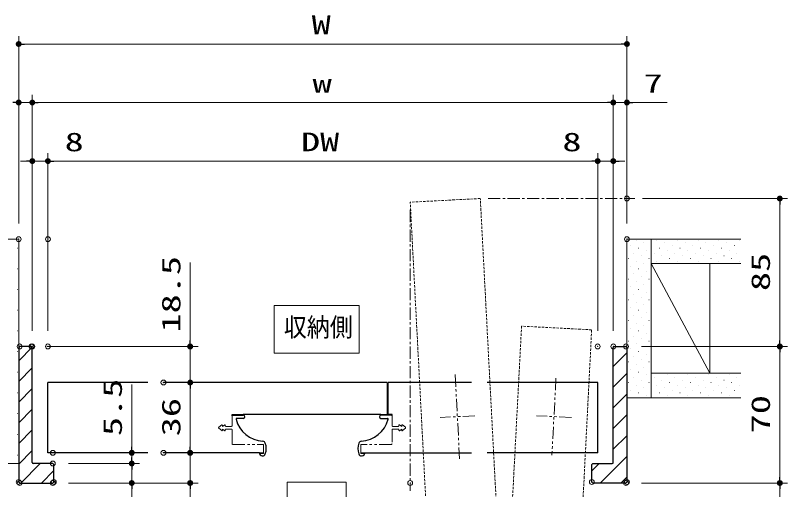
# Model space of a CAD drawing. Units: millimetres, scale not verified. Extents: x -1306 to 1306, y -607 to 607.
# Drawn here: x -651.2 to -255.2, y -316.5 to -73.5 of the extents above; entities that cross this region are included whole.
import ezdxf
from ezdxf.enums import TextEntityAlignment as Align

# ---------------------------------------------------------------- set-up
doc = ezdxf.new("R2010")
doc.units = ezdxf.units.MM
doc.header["$LTSCALE"] = 5
doc.header["$PDMODE"] = 32
doc.header["$PDSIZE"] = 2.5
for name, pattern in [('USER1', [0.375, 0.25, -0.125]), ('USER2', [2.5, 1.25, -0.25, 0.25, -0.25, 0.25, -0.25]), ('USER3', [2, 1.25, -0.25, 0.25, -0.25])]:
    doc.linetypes.add(name, pattern=pattern)
for name, color, linetype, lineweight in [('0-1_線(水)', 4, 'Continuous', 9), ('0-2_線(白)', 7, 'Continuous', 30), ('0-3_線(黄)', 2, 'Continuous', 15), ('0-5_寸法線', 3, 'Continuous', 13), ('0-6_0', 3, 'Continuous', 25), ('0-7_DEFPOINTS', 7, 'Continuous', 5), ('0-8_点線(黄)', 2, 'USER1', 15), ('0-9_ハッチング', 6, 'Continuous', 9), ('0-A_陰線', 1, 'USER2', 9), ('0-B_中心線', 3, 'USER3', 9)]:
    doc.layers.add(name, color=color, linetype=linetype, lineweight=lineweight)
doc.styles.add('ＭＳ ゴシック', font='')
doc.styles.get('ＭＳ ゴシック').set_extended_font_data('MS Gothic')

# ---------------------------------------------------------------- blocks, each defined once
blk = doc.blocks.new('_DOT')
at = {"layer": '0-6_0'}
blk.add_line((-2.5, 0), (-5, 0), dxfattribs=at)
for points in [[(0, 0), (-2.5, 0), (-2.48, 0.313)], [(0, 0), (-2.48, -0.313), (-2.5, 0)], [(0, 0), (-2.48, 0.313), (-2.421, 0.622)], [(0, 0), (-2.421, -0.622), (-2.48, -0.313)], [(0, 0), (-2.421, 0.622), (-2.324, 0.92)], [(0, 0), (-2.324, -0.92), (-2.421, -0.622)], [(0, 0), (-2.324, 0.92), (-2.191, 1.204)], [(0, 0), (-2.191, -1.204), (-2.324, -0.92)], [(0, 0), (-2.191, 1.204), (-2.023, 1.469)], [(0, 0), (-2.023, -1.469), (-2.191, -1.204)], [(0, 0), (-2.023, 1.469), (-1.822, 1.711)], [(0, 0), (-1.822, -1.711), (-2.023, -1.469)], [(0, 0), (-1.822, 1.711), (-1.594, 1.926)], [(0, 0), (-1.594, -1.926), (-1.822, -1.711)], [(0, 0), (-1.594, 1.926), (-1.34, 2.111)], [(0, 0), (-1.34, -2.111), (-1.594, -1.926)], [(0, 0), (-1.34, 2.111), (-1.064, 2.262)], [(0, 0), (-1.064, -2.262), (-1.34, -2.111)], [(0, 0), (-1.064, 2.262), (-0.773, 2.378)], [(0, 0), (-0.773, -2.378), (-1.064, -2.262)], [(0, 0), (-0.773, 2.378), (-0.468, 2.456)], [(0, 0), (-0.468, -2.456), (-0.773, -2.378)], [(0, 0), (-0.468, 2.456), (-0.157, 2.495)], [(0, 0), (-0.157, -2.495), (-0.468, -2.456)], [(0, 0), (-0.157, 2.495), (0.157, 2.495)], [(0, 0), (0.157, -2.495), (-0.157, -2.495)], [(0, 0), (0.157, 2.495), (0.468, 2.456)], [(0, 0), (0.468, 2.456), (0.773, 2.378)], [(0, 0), (0.773, 2.378), (1.064, 2.262)], [(0, 0), (1.064, 2.262), (1.34, 2.111)], [(0, 0), (1.34, 2.111), (1.594, 1.926)], [(0, 0), (1.594, 1.926), (1.822, 1.711)], [(0, 0), (1.822, 1.711), (2.023, 1.469)], [(0, 0), (2.023, 1.469), (2.191, 1.204)], [(0, 0), (2.191, 1.204), (2.324, 0.92)], [(0, 0), (2.324, 0.92), (2.421, 0.622)], [(0, 0), (2.421, 0.622), (2.48, 0.313)], [(0, 0), (2.48, 0.313), (2.5, 0)], [(0, 0), (0.468, -2.456), (0.157, -2.495)], [(0, 0), (0.773, -2.378), (0.468, -2.456)], [(0, 0), (1.064, -2.262), (0.773, -2.378)], [(0, 0), (1.34, -2.111), (1.064, -2.262)], [(0, 0), (1.594, -1.926), (1.34, -2.111)], [(0, 0), (1.822, -1.711), (1.594, -1.926)], [(0, 0), (2.023, -1.469), (1.822, -1.711)], [(0, 0), (2.191, -1.204), (2.023, -1.469)], [(0, 0), (2.324, -0.92), (2.191, -1.204)], [(0, 0), (2.421, -0.622), (2.324, -0.92)], [(0, 0), (2.48, -0.313), (2.421, -0.622)], [(0, 0), (2.5, 0), (2.48, -0.313)]]:
    blk.add_solid(points, dxfattribs=at)

msp = doc.modelspace()

# ---------------------------------------------------------------- linework, layer by layer
at = {"layer": '0-1_線(水)'}
for p, q in [((-337.54, -243.682), (-337.54, -263.182)), ((-352.54, -261.684), (-352.54, -297.684))]:
    msp.add_line(p, q, dxfattribs=at)
at = {"layer": '0-2_線(白)'}
for p, q in [((-338.04, -243.182), (-337.54, -243.682)), ((-337.54, -243.682), (-337.54, -312.682)), ((-634.54, -297.684), (-634.54, -261.684)), ((-583.29, -261.684), (-634.54, -261.684)), ((-460.54, -261.684), (-575.29, -261.684)), ((-460.54, -261.684), (-460.54, -278.084)), ((-417.29, -261.684), (-460.04, -261.684)), ((-460.04, -278.084), (-460.04, -261.684)), ((-352.54, -261.684), (-409.29, -261.684)), ((-352.54, -297.684), (-352.54, -261.684)), ((-540.04, -278.684), (-540.04, -278.084)), ((-540.04, -278.084), (-534.39, -278.084)), ((-539.74, -278.384), (-534.39, -278.384)), ((-534.39, -280.084), (-537.73, -280.084)), ((-463.69, -278.084), (-534.39, -278.084)), ((-533.54, -279.234), (-533.49, -279.234)), ((-464.54, -279.234), (-464.49, -279.234)), ((-463.69, -278.084), (-460.54, -278.084)), ((-458.34, -278.384), (-463.69, -278.384)), ((-463.69, -280.084), (-460.35, -280.084)), ((-458.04, -278.084), (-460.04, -278.084)), ((-458.04, -278.684), (-458.04, -278.084)), ((-583.29, -297.684), (-634.54, -297.684)), ((-526.091, -297.684), (-575.29, -297.684)), ((-471.989, -297.684), (-417.29, -297.684)), ((-352.54, -297.684), (-409.29, -297.684)), ((-631.54, -312.682), (-631.54, -303.682)), ((-355.04, -303.182), (-355.54, -303.682)), ((-355.54, -312.682), (-355.54, -303.682)), ((-355.04, -303.182), (-345.04, -303.182)), ((-632.04, -313.182), (-631.54, -312.682)), ((-355.54, -312.682), (-355.04, -313.182))]:
    msp.add_line(p, q, dxfattribs=at)
for points in [[(-642.54, -302.682), (-642.54, -243.682), (-643.04, -243.182), (-649.04, -243.182), (-649.54, -243.682), (-649.54, -312.682)], [(-344.54, -302.682), (-344.54, -243.682), (-344.04, -243.182), (-338.04, -243.182), (-337.54, -243.682)], [(-631.54, -303.682), (-632.04, -303.182), (-642.04, -303.182)], [(-649.54, -312.682), (-649.04, -313.182), (-632.04, -313.182)], [(-337.54, -312.682), (-338.04, -313.182), (-355.04, -313.182)]]:
    msp.add_lwpolyline(points, dxfattribs=at)
for centre, radius, start, end in [((-539.74, -278.684), 0.3, 90, 180), ((-537.73, -280.384), 0.3, 90, 194.89734), ((-523.471, -276.809), 15, 194.09364, 267.13192), ((-534.39, -279.234), 0.85, 0, 90), ((-534.39, -279.234), 0.85, 270, 0), ((-474.608, -276.809), 15, 272.86808, 345.90636), ((-463.69, -279.234), 0.85, 90, 180), ((-463.69, -279.234), 0.85, 180, 270), ((-460.35, -280.384), 0.3, 345.10266, 90), ((-458.34, -278.684), 0.3, 0, 90), ((-524.446, -293.273), 1.5, 19.8312, 81.41517), ((-530.54, -295.534), 8, 339.74775, 20.25776), ((-467.54, -295.534), 8, 159.74224, 200.25225), ((-473.634, -293.273), 1.5, 98.58483, 160.1688), ((-524.594, -297.785), 1.5, 176.14016, 267.93509), ((-524.442, -297.785), 1.5, 271.76981, 339.77688), ((-473.638, -297.785), 1.5, 200.22312, 268.23019), ((-473.486, -297.785), 1.5, 272.06491, 3.85984), ((-642.04, -302.682), 0.5, 180, 270), ((-345.04, -302.682), 0.5, 270, 0)]:
    msp.add_arc(centre, radius, start, end, dxfattribs=at)
at = {"layer": '0-3_線(黄)'}
for p, q in [((-706.763, -188.182), (-649.54, -188.182)), ((-649.54, -243.682), (-649.54, -188.182)), ((-279.15, -188.182), (-337.54, -188.182)), ((-337.54, -188.182), (-337.54, -243.682)), ((-325.04, -188.182), (-325.04, -269.442)), ((-279.15, -200.682), (-325.04, -200.682)), ((-295.04, -256.942), (-325.04, -200.682)), ((-295.04, -200.682), (-295.04, -256.942)), ((-279.15, -256.942), (-325.04, -256.942)), ((-279.15, -269.442), (-337.54, -269.442)), ((-473.684, -299.284), (-473.432, -299.284)), ((-473.54, -299.284), (-473.638, -299.284)), ((-707.93, -303.182), (-649.54, -303.182))]:
    msp.add_line(p, q, dxfattribs=at)
at = {"layer": '0-5_寸法線'}
for p, q in [((-649.54, -180.182), (-649.54, -84.182)), ((-337.54, -180.182), (-337.54, -84.182)), ((-646.54, -88.182), (-340.54, -88.182)), ((-649.54, -180.182), (-649.54, -114.182)), ((-642.54, -235.182), (-642.54, -114.182)), ((-642.54, -235.182), (-642.54, -114.182)), ((-344.54, -235.182), (-344.54, -114.182)), ((-344.54, -235.182), (-344.54, -114.182)), ((-337.54, -180.182), (-337.54, -114.182)), ((-642.54, -118.182), (-649.54, -118.182)), ((-639.54, -118.182), (-347.54, -118.182)), ((-639.54, -118.182), (-636.54, -118.182)), ((-347.54, -118.182), (-350.54, -118.182)), ((-344.54, -118.182), (-337.54, -118.182)), ((-334.54, -118.182), (-316.873, -118.182)), ((-642.54, -235.182), (-642.54, -144.182)), ((-634.54, -235.182), (-634.54, -144.182)), ((-634.54, -180.182), (-634.54, -144.182)), ((-352.54, -235.182), (-352.54, -144.182)), ((-352.54, -235.182), (-352.54, -144.182)), ((-344.54, -235.182), (-344.54, -144.182)), ((-645.54, -148.182), (-648.54, -148.182)), ((-642.54, -148.182), (-634.54, -148.182)), ((-631.54, -148.182), (-613.873, -148.182)), ((-631.54, -148.182), (-355.54, -148.182)), ((-355.54, -148.182), (-373.207, -148.182)), ((-344.54, -148.182), (-352.54, -148.182)), ((-341.54, -148.182), (-338.54, -148.182)), ((-329.54, -167.37), (-255.15, -167.37)), ((-259.15, -170.37), (-259.15, -240.182)), ((-561.54, -240.182), (-561.54, -200.134)), ((-635.04, -243.182), (-557.54, -243.182)), ((-561.54, -261.684), (-561.54, -243.182)), ((-330.04, -243.182), (-255.15, -243.182)), ((-330.04, -243.182), (-255.15, -243.182)), ((-259.15, -246.182), (-259.15, -310.182)), ((-591.54, -294.684), (-591.54, -262.732)), ((-567.29, -261.684), (-557.54, -261.684)), ((-567.29, -261.684), (-557.54, -261.684)), ((-561.54, -264.684), (-561.54, -294.684)), ((-561.54, -264.684), (-561.54, -267.684)), ((-561.54, -294.684), (-561.54, -291.684)), ((-624.04, -297.684), (-587.54, -297.684)), ((-591.54, -300.182), (-591.54, -297.182)), ((-591.54, -303.182), (-591.54, -297.684)), ((-567.29, -297.684), (-557.54, -297.684)), ((-567.29, -297.684), (-557.54, -297.684)), ((-561.54, -297.684), (-561.54, -313.182)), ((-624.04, -303.182), (-587.54, -303.182)), ((-624.04, -303.182), (-587.54, -303.182)), ((-591.54, -303.182), (-591.54, -313.182)), ((-591.54, -306.182), (-591.54, -309.182)), ((-624.04, -313.182), (-587.54, -313.182)), ((-624.04, -313.182), (-557.54, -313.182)), ((-591.54, -316.182), (-591.54, -341.944)), ((-561.54, -316.182), (-561.54, -356.23)), ((-330.04, -313.182), (-255.15, -313.182)), ((-330.04, -313.182), (-255.15, -313.182)), ((-259.15, -316.182), (-259.15, -416.309))]:
    msp.add_line(p, q, dxfattribs=at)
for points in [[(-518.422, -246.684), (-518.422, -222.167), (-474.926, -222.167), (-474.926, -246.684)], [(-511.753, -337.202), (-511.753, -312.684), (-481.595, -312.684), (-481.595, -337.202)]]:
    msp.add_lwpolyline(points, close=True, dxfattribs=at)
at = {"layer": '0-7_DEFPOINTS'}
for p in [(-337.54, -88.182), (-649.54, -118.182), (-344.54, -118.182), (-337.54, -118.182), (-642.54, -148.182), (-352.54, -148.182), (-344.54, -148.182), (-337.54, -167.37), (-649.54, -188.182), (-634.54, -188.182), (-337.54, -188.182), (-649.04, -243.182), (-643.04, -243.182), (-642.54, -243.182), (-634.54, -243.182), (-561.54, -243.182), (-352.54, -243.182), (-344.54, -243.182), (-338.04, -243.182), (-259.15, -243.182), (-575.29, -261.684), (-632.04, -297.684), (-591.54, -297.684), (-575.29, -297.684), (-561.54, -297.684), (-632.04, -303.182), (-649.54, -312.682), (-649.04, -313.182), (-632.04, -313.182), (-631.54, -312.682), (-591.54, -313.182), (-561.54, -313.182), (-448.704, -313.182), (-355.54, -312.682), (-338.04, -313.182), (-337.54, -312.682), (-259.15, -313.182)]:
    msp.add_point(p, dxfattribs=at)
at = {"layer": '0-8_点線(黄)'}
for p, q in [((-412.753, -167.37), (-448.704, -169.254)), ((-439.858, -338.471), (-448.704, -169.254)), ((-400.455, -402.048), (-412.753, -167.37)), ((-391.584, -232.78), (-400.455, -402.048)), ((-355.633, -234.664), (-391.584, -232.78)), ((-364.882, -415.865), (-355.633, -234.664)), ((-524.396, -299.284), (-524.648, -299.284)), ((-524.54, -299.284), (-524.442, -299.284))]:
    msp.add_line(p, q, dxfattribs=at)
at = {"layer": '0-9_ハッチング'}
for p, q in [((-332.879, -188.799), (-332.829, -188.799)), ((-322.272, -188.799), (-322.222, -188.799)), ((-311.665, -188.799), (-311.615, -188.799)), ((-301.059, -188.799), (-301.009, -188.799)), ((-290.452, -188.799), (-290.402, -188.799)), ((-279.846, -188.799), (-279.796, -188.799)), ((-650.081, -192.776), (-650.031, -192.776)), ((-335.53, -191.45), (-335.48, -191.45)), ((-331.553, -192.776), (-331.503, -192.776)), ((-328.901, -190.125), (-328.851, -190.125)), ((-324.924, -191.45), (-324.874, -191.45)), ((-320.946, -192.776), (-320.896, -192.776)), ((-318.295, -190.125), (-318.245, -190.125)), ((-314.317, -191.45), (-314.267, -191.45)), ((-310.34, -192.776), (-310.29, -192.776)), ((-307.688, -190.125), (-307.638, -190.125)), ((-303.711, -191.45), (-303.661, -191.45)), ((-299.733, -192.776), (-299.683, -192.776)), ((-297.081, -190.125), (-297.031, -190.125)), ((-293.104, -191.45), (-293.054, -191.45)), ((-289.126, -192.776), (-289.076, -192.776)), ((-286.475, -190.125), (-286.425, -190.125)), ((-282.497, -191.45), (-282.447, -191.45)), ((-334.204, -195.428), (-334.154, -195.428)), ((-330.227, -196.754), (-330.177, -196.754)), ((-327.575, -194.102), (-327.525, -194.102)), ((-323.598, -195.428), (-323.548, -195.428)), ((-319.62, -196.754), (-319.57, -196.754)), ((-316.969, -194.102), (-316.919, -194.102)), ((-312.991, -195.428), (-312.941, -195.428)), ((-309.014, -196.754), (-308.964, -196.754)), ((-306.362, -194.102), (-306.312, -194.102)), ((-302.385, -195.428), (-302.335, -195.428)), ((-298.407, -196.754), (-298.357, -196.754)), ((-295.756, -194.102), (-295.706, -194.102)), ((-291.778, -195.428), (-291.728, -195.428)), ((-287.801, -196.754), (-287.751, -196.754)), ((-285.149, -194.102), (-285.099, -194.102)), ((-281.171, -195.428), (-281.121, -195.428)), ((-336.856, -198.079), (-336.806, -198.079)), ((-332.879, -199.405), (-332.829, -199.405)), ((-328.901, -200.731), (-328.851, -200.731)), ((-326.25, -198.079), (-326.2, -198.079)), ((-322.272, -199.405), (-322.222, -199.405)), ((-315.643, -198.079), (-315.593, -198.079)), ((-311.665, -199.405), (-311.615, -199.405)), ((-305.036, -198.079), (-304.986, -198.079)), ((-301.059, -199.405), (-301.009, -199.405)), ((-294.43, -198.079), (-294.38, -198.079)), ((-290.452, -199.405), (-290.402, -199.405)), ((-283.823, -198.079), (-283.773, -198.079)), ((-279.846, -199.405), (-279.796, -199.405)), ((-650.081, -203.383), (-650.031, -203.383)), ((-335.53, -202.057), (-335.48, -202.057)), ((-331.553, -203.383), (-331.503, -203.383)), ((-327.575, -204.709), (-327.525, -204.709)), ((-336.856, -208.686), (-336.806, -208.686)), ((-334.204, -206.034), (-334.154, -206.034)), ((-330.227, -207.36), (-330.177, -207.36)), ((-326.25, -208.686), (-326.2, -208.686)), ((-335.53, -212.664), (-335.48, -212.664)), ((-332.879, -210.012), (-332.829, -210.012)), ((-328.901, -211.338), (-328.851, -211.338)), ((-650.081, -213.989), (-650.031, -213.989)), ((-334.204, -216.641), (-334.154, -216.641)), ((-331.553, -213.989), (-331.503, -213.989)), ((-327.575, -215.315), (-327.525, -215.315)), ((-336.856, -219.293), (-336.806, -219.293)), ((-332.879, -220.619), (-332.829, -220.619)), ((-330.227, -217.967), (-330.177, -217.967)), ((-326.25, -219.293), (-326.2, -219.293)), ((-650.081, -224.596), (-650.031, -224.596)), ((-335.53, -223.27), (-335.48, -223.27)), ((-331.553, -224.596), (-331.503, -224.596)), ((-328.901, -221.944), (-328.851, -221.944)), ((-334.204, -227.248), (-334.154, -227.248)), ((-330.227, -228.573), (-330.177, -228.573)), ((-327.575, -225.922), (-327.525, -225.922)), ((-336.856, -229.899), (-336.806, -229.899)), ((-332.879, -231.225), (-332.829, -231.225)), ((-328.901, -232.551), (-328.851, -232.551)), ((-326.25, -229.899), (-326.2, -229.899)), ((-650.081, -235.203), (-650.031, -235.203)), ((-335.53, -233.877), (-335.48, -233.877)), ((-331.553, -235.203), (-331.503, -235.203)), ((-327.575, -236.528), (-327.525, -236.528)), ((-336.856, -240.506), (-336.806, -240.506)), ((-334.204, -237.854), (-334.154, -237.854)), ((-330.227, -239.18), (-330.177, -239.18)), ((-326.25, -240.506), (-326.2, -240.506)), ((-649.54, -250.571), (-642.595, -243.627)), ((-335.53, -244.483), (-335.48, -244.483)), ((-332.879, -241.832), (-332.829, -241.832)), ((-328.901, -243.158), (-328.851, -243.158)), ((-650.081, -245.809), (-650.031, -245.809)), ((-344.54, -253.493), (-337.54, -246.493)), ((-334.204, -248.461), (-334.154, -248.461)), ((-331.553, -245.809), (-331.503, -245.809)), ((-327.575, -247.135), (-327.525, -247.135)), ((-336.856, -251.112), (-336.806, -251.112)), ((-332.879, -252.438), (-332.829, -252.438)), ((-330.227, -249.787), (-330.177, -249.787)), ((-326.25, -251.112), (-326.2, -251.112)), ((-650.081, -256.416), (-650.031, -256.416)), ((-649.54, -261.178), (-642.54, -254.178)), ((-344.54, -264.1), (-337.54, -257.1)), ((-335.53, -255.09), (-335.48, -255.09)), ((-331.553, -256.416), (-331.503, -256.416)), ((-328.901, -253.764), (-328.851, -253.764)), ((-334.204, -259.067), (-334.154, -259.067)), ((-330.227, -260.393), (-330.177, -260.393)), ((-327.575, -257.742), (-327.525, -257.742)), ((-323.598, -259.067), (-323.548, -259.067)), ((-319.62, -260.393), (-319.57, -260.393)), ((-316.969, -257.742), (-316.919, -257.742)), ((-312.991, -259.067), (-312.941, -259.067)), ((-309.014, -260.393), (-308.964, -260.393)), ((-306.362, -257.742), (-306.312, -257.742)), ((-302.385, -259.067), (-302.335, -259.067)), ((-298.407, -260.393), (-298.357, -260.393)), ((-295.756, -257.742), (-295.706, -257.742)), ((-291.778, -259.067), (-291.728, -259.067)), ((-287.801, -260.393), (-287.751, -260.393)), ((-285.149, -257.742), (-285.099, -257.742)), ((-281.171, -259.067), (-281.121, -259.067)), ((-649.54, -271.785), (-642.54, -264.785)), ((-336.856, -261.719), (-336.806, -261.719)), ((-332.879, -263.045), (-332.829, -263.045)), ((-328.901, -264.371), (-328.851, -264.371)), ((-326.25, -261.719), (-326.2, -261.719)), ((-322.272, -263.045), (-322.222, -263.045)), ((-318.295, -264.371), (-318.245, -264.371)), ((-315.643, -261.719), (-315.593, -261.719)), ((-311.665, -263.045), (-311.615, -263.045)), ((-307.688, -264.371), (-307.638, -264.371)), ((-305.036, -261.719), (-304.986, -261.719)), ((-301.059, -263.045), (-301.009, -263.045)), ((-297.081, -264.371), (-297.031, -264.371)), ((-294.43, -261.719), (-294.38, -261.719)), ((-290.452, -263.045), (-290.402, -263.045)), ((-286.475, -264.371), (-286.425, -264.371)), ((-283.823, -261.719), (-283.773, -261.719)), ((-279.846, -263.045), (-279.796, -263.045)), ((-650.081, -267.022), (-650.031, -267.022)), ((-344.54, -274.706), (-337.54, -267.706)), ((-335.53, -265.697), (-335.48, -265.697)), ((-331.553, -267.022), (-331.503, -267.022)), ((-327.575, -268.348), (-327.525, -268.348)), ((-324.924, -265.697), (-324.874, -265.697)), ((-320.946, -267.022), (-320.896, -267.022)), ((-316.969, -268.348), (-316.919, -268.348)), ((-314.317, -265.697), (-314.267, -265.697)), ((-310.34, -267.022), (-310.29, -267.022)), ((-306.362, -268.348), (-306.312, -268.348)), ((-303.711, -265.697), (-303.661, -265.697)), ((-299.733, -267.022), (-299.683, -267.022)), ((-295.756, -268.348), (-295.706, -268.348)), ((-293.104, -265.697), (-293.054, -265.697)), ((-289.126, -267.022), (-289.076, -267.022)), ((-285.149, -268.348), (-285.099, -268.348)), ((-282.497, -265.697), (-282.447, -265.697)), ((-649.54, -282.391), (-642.54, -275.391)), ((-650.081, -277.629), (-650.031, -277.629)), ((-344.54, -285.313), (-337.54, -278.313)), ((-650.081, -288.236), (-650.031, -288.236)), ((-649.54, -292.998), (-642.54, -285.998)), ((-344.54, -295.919), (-337.54, -288.919)), ((-649.54, -303.604), (-642.54, -296.604)), ((-650.081, -298.842), (-650.031, -298.842)), ((-351.196, -313.182), (-337.54, -299.526)), ((-648.511, -313.182), (-638.511, -303.182)), ((-355.54, -306.919), (-351.803, -303.182)), ((-637.904, -313.182), (-631.54, -306.818)), ((-340.589, -313.182), (-337.54, -310.133))]:
    msp.add_line(p, q, dxfattribs=at)
at = {"layer": '0-A_陰線', "color": 4}
for p, q in [((-425.65, -257.589), (-423.389, -300.741)), ((-373.928, -259.389), (-376.051, -298.93)), ((-415.482, -278.691), (-433.357, -279.628)), ((-366.052, -279.628), (-383.927, -278.691))]:
    msp.add_line(p, q, dxfattribs=at)
at = {"layer": '0-A_陰線'}
for p, q in [((-540.04, -283.834), (-540.04, -278.684)), ((-458.04, -283.834), (-458.04, -278.684)), ((-545.351, -283.418), (-546.92, -284.644)), ((-546.92, -285.124), (-545.351, -286.351)), ((-543.829, -283.406), (-545.04, -284.134)), ((-545.04, -284.134), (-545.04, -283.584)), ((-543.54, -283.934), (-543.54, -283.584)), ((-540.34, -284.134), (-543.34, -284.134)), ((-457.74, -284.134), (-454.74, -284.134)), ((-454.54, -283.934), (-454.54, -283.584)), ((-454.25, -283.406), (-453.04, -284.134)), ((-453.04, -284.134), (-453.04, -283.584)), ((-452.729, -283.418), (-451.16, -284.644)), ((-451.16, -285.124), (-452.729, -286.351)), ((-545.04, -286.184), (-545.04, -285.634)), ((-545.04, -285.634), (-543.829, -286.363)), ((-543.54, -286.184), (-543.54, -285.834)), ((-543.34, -285.634), (-540.34, -285.634)), ((-540.04, -285.934), (-540.04, -293.084)), ((-540.04, -293.384), (-540.04, -286.284)), ((-540.04, -293.384), (-540.04, -286.384)), ((-458.04, -285.934), (-458.04, -293.084)), ((-454.74, -285.634), (-457.74, -285.634)), ((-454.54, -286.184), (-454.54, -285.834)), ((-453.04, -285.634), (-454.25, -286.363)), ((-453.04, -286.184), (-453.04, -285.634)), ((-539.74, -293.384), (-524.04, -293.384)), ((-458.34, -293.384), (-474.04, -293.384)), ((-526.091, -297.684), (-524.04, -297.684)), ((-471.989, -297.684), (-474.04, -297.684))]:
    msp.add_line(p, q, dxfattribs=at)
for points in [[(-524.04, -293.384), (-524.04, -297.984), (-525.84, -297.984)], [(-474.04, -293.384), (-474.04, -297.984), (-472.24, -297.984)]]:
    msp.add_lwpolyline(points, dxfattribs=at)
for centre, radius, start, end in [((-546.74, -284.884), 0.3, 126.8699, 233.1301), ((-545.24, -283.584), 0.2, 0, 123.8305), ((-543.74, -283.584), 0.2, 0, 116.56505), ((-543.34, -283.934), 0.2, 180, 270), ((-540.34, -283.834), 0.3, 270, 0), ((-457.74, -283.834), 0.3, 180, 270), ((-454.74, -283.934), 0.2, 270, 0), ((-454.34, -283.584), 0.2, 63.43495, 180), ((-452.84, -283.584), 0.2, 56.1695, 180), ((-451.34, -284.884), 0.3, 306.8699, 53.1301), ((-545.24, -286.184), 0.2, 236.1695, 0), ((-543.74, -286.184), 0.2, 243.43495, 0), ((-543.34, -285.834), 0.2, 90, 180), ((-540.34, -285.934), 0.3, 0, 90), ((-457.74, -285.934), 0.3, 90, 180), ((-454.74, -285.834), 0.2, 0, 90), ((-454.34, -286.184), 0.2, 180, 296.56505), ((-452.84, -286.184), 0.2, 180, 303.8305), ((-539.74, -293.084), 0.3, 180, 270), ((-458.34, -293.084), 0.3, 270, 0), ((-525.84, -298.184), 0.2, 90, 180), ((-472.24, -298.184), 0.2, 0, 90)]:
    msp.add_arc(centre, radius, start, end, dxfattribs=at)
at = {"layer": '0-B_中心線'}
for p, q in [((-408.753, -167.37), (-333.542, -167.37)), ((-448.704, -173.254), (-448.704, -317.182))]:
    msp.add_line(p, q, dxfattribs=at)

# ---------------------------------------------------------------- block references
at = {"layer": '0-5_寸法線', "xscale": 0.6, "yscale": 0.6}
for p, rotation in [((-649.54, -88.182), 180), ((-642.54, -118.182), 180), ((-642.54, -118.182), 180), ((-337.54, -118.182), 180), ((-634.54, -148.182), 180), ((-634.54, -148.182), 180), ((-344.54, -148.182), 180), ((-259.15, -167.37), 90), ((-561.54, -243.182), 270), ((-259.15, -243.182), 270), ((-259.15, -243.182), 90), ((-561.54, -261.684), 90), ((-561.54, -261.684), 90), ((-591.54, -297.684), 270), ((-561.54, -297.684), 270), ((-561.54, -297.684), 270), ((-591.54, -303.182), 270), ((-591.54, -303.182), 90), ((-591.54, -313.182), 90), ((-561.54, -313.182), 90), ((-259.15, -313.182), 270), ((-259.15, -313.182), 90)]:
    msp.add_blockref('_DOT', p, dxfattribs=dict(at, rotation=rotation))
for p in [(-337.54, -88.182), (-649.54, -118.182), (-344.54, -118.182), (-344.54, -118.182), (-642.54, -148.182), (-352.54, -148.182), (-352.54, -148.182)]:
    msp.add_blockref('_DOT', p, dxfattribs=at)

# ---------------------------------------------------------------- texts
at = {"layer": '0-5_寸法線', "style": 'ＭＳ ゴシック'}
for s, width, p in [('W', 1.5, (-499.254, -86.032)), ('w', 1.5, (-498.778, -116.032)), ('7', 1.5, (-328.969, -116.032)), ('8', 1.5, (-625.969, -146.032)), ('DW', 1.5, (-504.73, -146.032)), ('8', 1.5, (-370.635, -146.032)), ('収納側', 0.9, (-513.545, -241.005))]:
    msp.add_text(s, height=9.604, dxfattribs=dict(at, width=width)).set_placement(p, align=Align.BOTTOM_LEFT)
at = {"layer": '0-5_寸法線', "style": 'ＭＳ ゴシック', "width": 1.5}
for s, p in [('18.5', (-563.69, -236.039)), ('85', (-261.3, -214.8)), ('5.5', (-593.69, -289.113)), ('70', (-261.3, -287.706)), ('36', (-563.69, -289.208))]:
    msp.add_text(s, height=9.604, rotation=90, dxfattribs=at).set_placement(p, align=Align.BOTTOM_LEFT)

doc.saveas('drawing.dxf')
